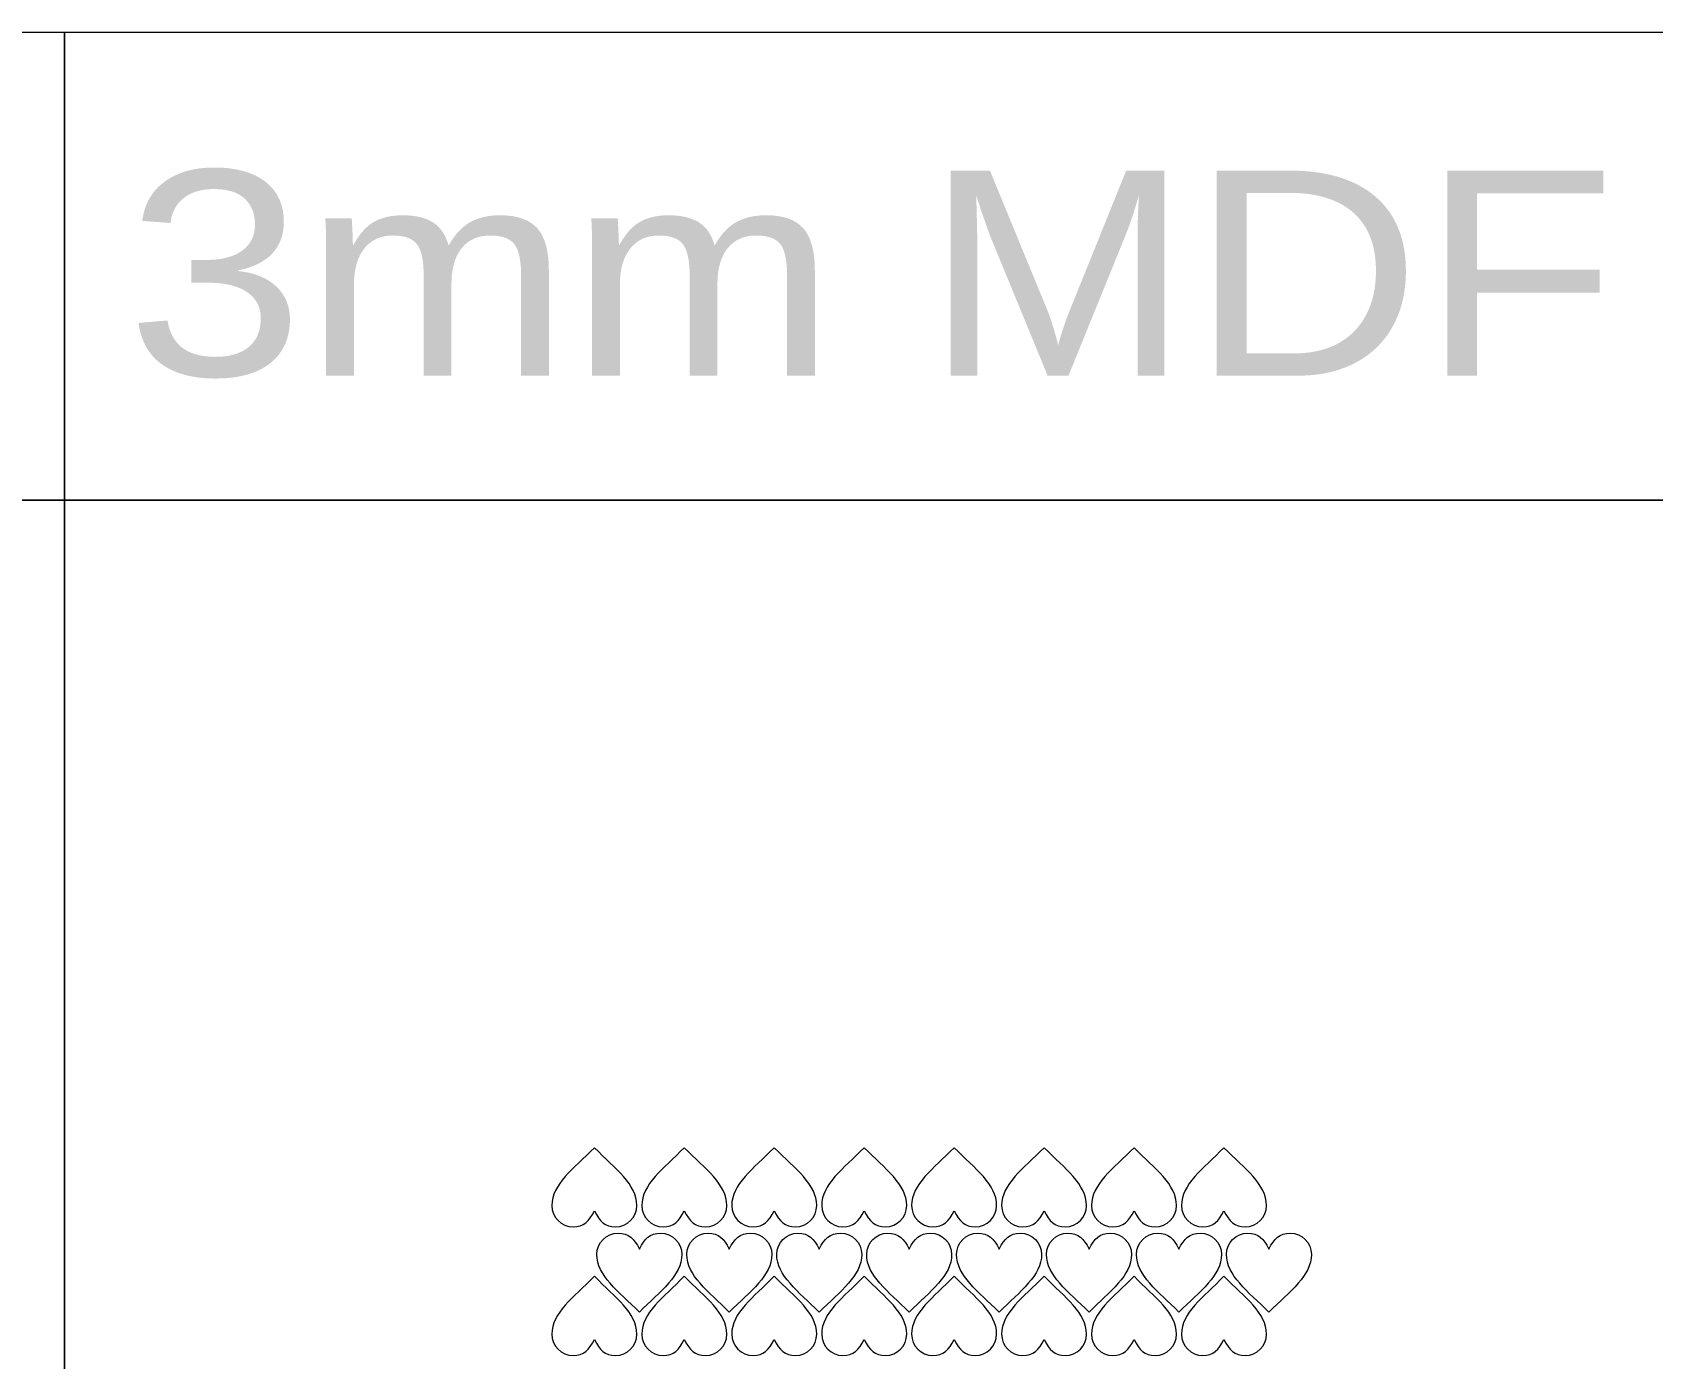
# Model space of a CAD drawing. Header units: millimetres. Extents: x -1166 to 1166, y -335 to 297.
# Drawn here: x 381.3 to 762.6, y -15.4 to 296.7 of the extents above; entities that cross this region are included whole.
import ezdxf

# ---------------------------------------------------------------- set-up
doc = ezdxf.new("R2010")
doc.units = ezdxf.units.MM
doc.header["$MEASUREMENT"] = 0
doc.layers.add('Camada 1', color=7, linetype='Continuous')
doc.styles.add('3', font='Arial', dxfattribs={"height": 1})

msp = doc.modelspace()

# ---------------------------------------------------------------- linework, layer by layer
at = {"layer": 'Camada 1', "color": 142, "lineweight": 20}
for points in [[(-0.0001, 186.6815), (388.8269, 186.6815), (388.8269, 296.7483), (-0.0001, 296.7483), (-0.0001, 186.6815)], [(388.8267, 186.6815), (777.6537, 186.6815), (777.6537, 296.7483), (388.8267, 296.7483), (388.8267, 186.6815)], [(-0.0001, -334.8653), (388.8269, -334.8653), (388.8269, 186.6815), (-0.0001, 186.6815), (-0.0001, -334.8653)], [(388.8267, -334.8653), (777.6537, -334.8653), (777.6537, 186.6815), (388.8267, 186.6815), (388.8267, -334.8653)]]:
    msp.add_lwpolyline(points, close=True, dxfattribs=at)
at = {"layer": 'Camada 1', "color": 250, "lineweight": 20}
for points in [[(523.5405, 20.6235), (523.5405, 17.8635), (521.3006, 15.6236), (518.5406, 15.6236), (518.5406, 15.6236), (516.0404, 15.6236), (514.7904, 16.8735), (513.5405, 19.3735), (513.5405, 19.3735), (512.2906, 16.8735), (511.0406, 15.6236), (508.5404, 15.6236), (508.5404, 15.6236), (505.7804, 15.6236), (503.5405, 17.8635), (503.5405, 20.6235), (503.5405, 20.6235), (503.5405, 25.6236), (508.5404, 29.2443), (513.5405, 34.2442), (513.5405, 34.2442), (518.5406, 29.2443), (523.5405, 25.6236), (523.5405, 20.6235)], [(544.707, 20.6235), (544.707, 17.8635), (542.4671, 15.6236), (539.7071, 15.6236), (539.7071, 15.6236), (537.2069, 15.6236), (535.9569, 16.8735), (534.707, 19.3735), (534.707, 19.3735), (533.4571, 16.8735), (532.2071, 15.6236), (529.7069, 15.6236), (529.7069, 15.6236), (526.9469, 15.6236), (524.707, 17.8635), (524.707, 20.6235), (524.707, 20.6235), (524.707, 25.6236), (529.7069, 29.2443), (534.707, 34.2442), (534.707, 34.2442), (539.7071, 29.2443), (544.707, 25.6236), (544.707, 20.6235)], [(565.8735, 20.6235), (565.8735, 17.8635), (563.6336, 15.6236), (560.8736, 15.6236), (560.8736, 15.6236), (558.3734, 15.6236), (557.1234, 16.8735), (555.8735, 19.3735), (555.8735, 19.3735), (554.6236, 16.8735), (553.3736, 15.6236), (550.8734, 15.6236), (550.8734, 15.6236), (548.1134, 15.6236), (545.8735, 17.8635), (545.8735, 20.6235), (545.8735, 20.6235), (545.8735, 25.6236), (550.8734, 29.2443), (555.8735, 34.2442), (555.8735, 34.2442), (560.8736, 29.2443), (565.8735, 25.6236), (565.8735, 20.6235)], [(587.04, 20.6235), (587.04, 17.8635), (584.8001, 15.6236), (582.0401, 15.6236), (582.0401, 15.6236), (579.5399, 15.6236), (578.2899, 16.8735), (577.04, 19.3735), (577.04, 19.3735), (575.7901, 16.8735), (574.5401, 15.6236), (572.0399, 15.6236), (572.0399, 15.6236), (569.2799, 15.6236), (567.04, 17.8635), (567.04, 20.6235), (567.04, 20.6235), (567.04, 25.6236), (572.0399, 29.2443), (577.04, 34.2442), (577.04, 34.2442), (582.0401, 29.2443), (587.04, 25.6236), (587.04, 20.6235)], [(608.2065, 20.6235), (608.2065, 17.8635), (605.9666, 15.6236), (603.2066, 15.6236), (603.2066, 15.6236), (600.7064, 15.6236), (599.4564, 16.8735), (598.2065, 19.3735), (598.2065, 19.3735), (596.9566, 16.8735), (595.7066, 15.6236), (593.2064, 15.6236), (593.2064, 15.6236), (590.4464, 15.6236), (588.2065, 17.8635), (588.2065, 20.6235), (588.2065, 20.6235), (588.2065, 25.6236), (593.2064, 29.2443), (598.2065, 34.2442), (598.2065, 34.2442), (603.2066, 29.2443), (608.2065, 25.6236), (608.2065, 20.6235)], [(629.373, 20.6235), (629.373, 17.8635), (627.1331, 15.6236), (624.3731, 15.6236), (624.3731, 15.6236), (621.8729, 15.6236), (620.6229, 16.8735), (619.373, 19.3735), (619.373, 19.3735), (618.1231, 16.8735), (616.8731, 15.6236), (614.3729, 15.6236), (614.3729, 15.6236), (611.6129, 15.6236), (609.373, 17.8635), (609.373, 20.6235), (609.373, 20.6235), (609.373, 25.6236), (614.3729, 29.2443), (619.373, 34.2442), (619.373, 34.2442), (624.3731, 29.2443), (629.373, 25.6236), (629.373, 20.6235)], [(650.5395, 20.6235), (650.5395, 17.8635), (648.2996, 15.6236), (645.5396, 15.6236), (645.5396, 15.6236), (643.0394, 15.6236), (641.7894, 16.8735), (640.5395, 19.3735), (640.5395, 19.3735), (639.2896, 16.8735), (638.0396, 15.6236), (635.5394, 15.6236), (635.5394, 15.6236), (632.7794, 15.6236), (630.5395, 17.8635), (630.5395, 20.6235), (630.5395, 20.6235), (630.5395, 25.6236), (635.5394, 29.2443), (640.5395, 34.2442), (640.5395, 34.2442), (645.5396, 29.2443), (650.5395, 25.6236), (650.5395, 20.6235)], [(671.706, 20.6235), (671.706, 17.8635), (669.4661, 15.6236), (666.7061, 15.6236), (666.7061, 15.6236), (664.2059, 15.6236), (662.9559, 16.8735), (661.706, 19.3735), (661.706, 19.3735), (660.4561, 16.8735), (659.2061, 15.6236), (656.7059, 15.6236), (656.7059, 15.6236), (653.9459, 15.6236), (651.706, 17.8635), (651.706, 20.6235), (651.706, 20.6235), (651.706, 25.6236), (656.7059, 29.2443), (661.706, 34.2442), (661.706, 34.2442), (666.7061, 29.2443), (671.706, 25.6236), (671.706, 20.6235)], [(534.1244, 9.136), (534.1244, 11.896), (531.8845, 14.1359), (529.1245, 14.1359), (529.1245, 14.1359), (526.6243, 14.1359), (525.3743, 12.886), (524.1244, 10.386), (524.1244, 10.386), (522.8745, 12.886), (521.6245, 14.1359), (519.1243, 14.1359), (519.1243, 14.1359), (516.3643, 14.1359), (514.1244, 11.896), (514.1244, 9.136), (514.1244, 9.136), (514.1244, 4.1359), (519.1243, 0.5152), (524.1244, -4.4847), (524.1244, -4.4847), (529.1245, 0.5152), (534.1244, 4.1359), (534.1244, 9.136)], [(555.2909, 9.136), (555.2909, 11.896), (553.051, 14.1359), (550.291, 14.1359), (550.291, 14.1359), (547.7908, 14.1359), (546.5408, 12.886), (545.2909, 10.386), (545.2909, 10.386), (544.041, 12.886), (542.791, 14.1359), (540.2908, 14.1359), (540.2908, 14.1359), (537.5308, 14.1359), (535.2909, 11.896), (535.2909, 9.136), (535.2909, 9.136), (535.2909, 4.1359), (540.2908, 0.5152), (545.2909, -4.4847), (545.2909, -4.4847), (550.291, 0.5152), (555.2909, 4.1359), (555.2909, 9.136)], [(576.4574, 9.136), (576.4574, 11.896), (574.2175, 14.1359), (571.4575, 14.1359), (571.4575, 14.1359), (568.9573, 14.1359), (567.7073, 12.886), (566.4574, 10.386), (566.4574, 10.386), (565.2075, 12.886), (563.9575, 14.1359), (561.4573, 14.1359), (561.4573, 14.1359), (558.6973, 14.1359), (556.4574, 11.896), (556.4574, 9.136), (556.4574, 9.136), (556.4574, 4.1359), (561.4573, 0.5152), (566.4574, -4.4847), (566.4574, -4.4847), (571.4575, 0.5152), (576.4574, 4.1359), (576.4574, 9.136)], [(597.6239, 9.136), (597.6239, 11.896), (595.384, 14.1359), (592.624, 14.1359), (592.624, 14.1359), (590.1238, 14.1359), (588.8738, 12.886), (587.6239, 10.386), (587.6239, 10.386), (586.374, 12.886), (585.124, 14.1359), (582.6238, 14.1359), (582.6238, 14.1359), (579.8638, 14.1359), (577.6239, 11.896), (577.6239, 9.136), (577.6239, 9.136), (577.6239, 4.1359), (582.6238, 0.5152), (587.6239, -4.4847), (587.6239, -4.4847), (592.624, 0.5152), (597.6239, 4.1359), (597.6239, 9.136)], [(618.7904, 9.136), (618.7904, 11.896), (616.5505, 14.1359), (613.7905, 14.1359), (613.7905, 14.1359), (611.2903, 14.1359), (610.0403, 12.886), (608.7904, 10.386), (608.7904, 10.386), (607.5405, 12.886), (606.2905, 14.1359), (603.7903, 14.1359), (603.7903, 14.1359), (601.0303, 14.1359), (598.7904, 11.896), (598.7904, 9.136), (598.7904, 9.136), (598.7904, 4.1359), (603.7903, 0.5152), (608.7904, -4.4847), (608.7904, -4.4847), (613.7905, 0.5152), (618.7904, 4.1359), (618.7904, 9.136)], [(639.9569, 9.136), (639.9569, 11.896), (637.717, 14.1359), (634.957, 14.1359), (634.957, 14.1359), (632.4568, 14.1359), (631.2068, 12.886), (629.9569, 10.386), (629.9569, 10.386), (628.707, 12.886), (627.457, 14.1359), (624.9568, 14.1359), (624.9568, 14.1359), (622.1968, 14.1359), (619.9569, 11.896), (619.9569, 9.136), (619.9569, 9.136), (619.9569, 4.1359), (624.9568, 0.5152), (629.9569, -4.4847), (629.9569, -4.4847), (634.957, 0.5152), (639.9569, 4.1359), (639.9569, 9.136)], [(661.1234, 9.136), (661.1234, 11.896), (658.8835, 14.1359), (656.1235, 14.1359), (656.1235, 14.1359), (653.6233, 14.1359), (652.3733, 12.886), (651.1234, 10.386), (651.1234, 10.386), (649.8735, 12.886), (648.6235, 14.1359), (646.1233, 14.1359), (646.1233, 14.1359), (643.3633, 14.1359), (641.1234, 11.896), (641.1234, 9.136), (641.1234, 9.136), (641.1234, 4.1359), (646.1233, 0.5152), (651.1234, -4.4847), (651.1234, -4.4847), (656.1235, 0.5152), (661.1234, 4.1359), (661.1234, 9.136)], [(682.2899, 9.136), (682.2899, 11.896), (680.05, 14.1359), (677.29, 14.1359), (677.29, 14.1359), (674.7898, 14.1359), (673.5398, 12.886), (672.2899, 10.386), (672.2899, 10.386), (671.04, 12.886), (669.79, 14.1359), (667.2898, 14.1359), (667.2898, 14.1359), (664.5298, 14.1359), (662.2899, 11.896), (662.2899, 9.136), (662.2899, 9.136), (662.2899, 4.1359), (667.2898, 0.5152), (672.2899, -4.4847), (672.2899, -4.4847), (677.29, 0.5152), (682.2899, 4.1359), (682.2899, 9.136)], [(523.5405, -9.6507), (523.5405, -12.4107), (521.3006, -14.6506), (518.5406, -14.6506), (518.5406, -14.6506), (516.0404, -14.6506), (514.7904, -13.4007), (513.5405, -10.9007), (513.5405, -10.9007), (512.2906, -13.4007), (511.0406, -14.6506), (508.5404, -14.6506), (508.5404, -14.6506), (505.7804, -14.6506), (503.5405, -12.4107), (503.5405, -9.6507), (503.5405, -9.6507), (503.5405, -4.6506), (508.5404, -1.0299), (513.5405, 3.97), (513.5405, 3.97), (518.5406, -1.0299), (523.5405, -4.6506), (523.5405, -9.6507)], [(544.707, -9.6507), (544.707, -12.4107), (542.4671, -14.6506), (539.7071, -14.6506), (539.7071, -14.6506), (537.2069, -14.6506), (535.9569, -13.4007), (534.707, -10.9007), (534.707, -10.9007), (533.4571, -13.4007), (532.2071, -14.6506), (529.7069, -14.6506), (529.7069, -14.6506), (526.9469, -14.6506), (524.707, -12.4107), (524.707, -9.6507), (524.707, -9.6507), (524.707, -4.6506), (529.7069, -1.0299), (534.707, 3.97), (534.707, 3.97), (539.7071, -1.0299), (544.707, -4.6506), (544.707, -9.6507)], [(565.8735, -9.6507), (565.8735, -12.4107), (563.6336, -14.6506), (560.8736, -14.6506), (560.8736, -14.6506), (558.3734, -14.6506), (557.1234, -13.4007), (555.8735, -10.9007), (555.8735, -10.9007), (554.6236, -13.4007), (553.3736, -14.6506), (550.8734, -14.6506), (550.8734, -14.6506), (548.1134, -14.6506), (545.8735, -12.4107), (545.8735, -9.6507), (545.8735, -9.6507), (545.8735, -4.6506), (550.8734, -1.0299), (555.8735, 3.97), (555.8735, 3.97), (560.8736, -1.0299), (565.8735, -4.6506), (565.8735, -9.6507)], [(587.04, -9.6507), (587.04, -12.4107), (584.8001, -14.6506), (582.0401, -14.6506), (582.0401, -14.6506), (579.5399, -14.6506), (578.2899, -13.4007), (577.04, -10.9007), (577.04, -10.9007), (575.7901, -13.4007), (574.5401, -14.6506), (572.0399, -14.6506), (572.0399, -14.6506), (569.2799, -14.6506), (567.04, -12.4107), (567.04, -9.6507), (567.04, -9.6507), (567.04, -4.6506), (572.0399, -1.0299), (577.04, 3.97), (577.04, 3.97), (582.0401, -1.0299), (587.04, -4.6506), (587.04, -9.6507)], [(608.2065, -9.6507), (608.2065, -12.4107), (605.9666, -14.6506), (603.2066, -14.6506), (603.2066, -14.6506), (600.7064, -14.6506), (599.4564, -13.4007), (598.2065, -10.9007), (598.2065, -10.9007), (596.9566, -13.4007), (595.7066, -14.6506), (593.2064, -14.6506), (593.2064, -14.6506), (590.4464, -14.6506), (588.2065, -12.4107), (588.2065, -9.6507), (588.2065, -9.6507), (588.2065, -4.6506), (593.2064, -1.0299), (598.2065, 3.97), (598.2065, 3.97), (603.2066, -1.0299), (608.2065, -4.6506), (608.2065, -9.6507)], [(629.373, -9.6507), (629.373, -12.4107), (627.1331, -14.6506), (624.3731, -14.6506), (624.3731, -14.6506), (621.8729, -14.6506), (620.6229, -13.4007), (619.373, -10.9007), (619.373, -10.9007), (618.1231, -13.4007), (616.8731, -14.6506), (614.3729, -14.6506), (614.3729, -14.6506), (611.6129, -14.6506), (609.373, -12.4107), (609.373, -9.6507), (609.373, -9.6507), (609.373, -4.6506), (614.3729, -1.0299), (619.373, 3.97), (619.373, 3.97), (624.3731, -1.0299), (629.373, -4.6506), (629.373, -9.6507)], [(650.5395, -9.6507), (650.5395, -12.4107), (648.2996, -14.6506), (645.5396, -14.6506), (645.5396, -14.6506), (643.0394, -14.6506), (641.7894, -13.4007), (640.5395, -10.9007), (640.5395, -10.9007), (639.2896, -13.4007), (638.0396, -14.6506), (635.5394, -14.6506), (635.5394, -14.6506), (632.7794, -14.6506), (630.5395, -12.4107), (630.5395, -9.6507), (630.5395, -9.6507), (630.5395, -4.6506), (635.5394, -1.0299), (640.5395, 3.97), (640.5395, 3.97), (645.5396, -1.0299), (650.5395, -4.6506), (650.5395, -9.6507)], [(671.706, -9.6507), (671.706, -12.4107), (669.4661, -14.6506), (666.7061, -14.6506), (666.7061, -14.6506), (664.2059, -14.6506), (662.9559, -13.4007), (661.706, -10.9007), (661.706, -10.9007), (660.4561, -13.4007), (659.2061, -14.6506), (656.7059, -14.6506), (656.7059, -14.6506), (653.9459, -14.6506), (651.706, -12.4107), (651.706, -9.6507), (651.706, -9.6507), (651.706, -4.6506), (656.7059, -1.0299), (661.706, 3.97), (661.706, 3.97), (666.7061, -1.0299), (671.706, -4.6506), (671.706, -9.6507)]]:
    msp.add_open_spline(points, degree=3, knots=[0, 0, 0, 0, 0.14285714, 0.14285714, 0.14285714, 0.14285714, 0.28571429, 0.28571429, 0.28571429, 0.28571429, 0.42857143, 0.42857143, 0.42857143, 0.42857143, 0.57142857, 0.57142857, 0.57142857, 0.57142857, 0.71428571, 0.71428571, 0.71428571, 0.71428571, 1, 1, 1, 1], dxfattribs=at)

# ---------------------------------------------------------------- texts
at = {"layer": 'Camada 1', "color": 142, "style": '3', "width": 1.114671}
msp.add_text('3mm MDF', height=48.2598, dxfattribs=at).set_placement((403.4072, 215.9645))

doc.saveas('drawing.dxf')
